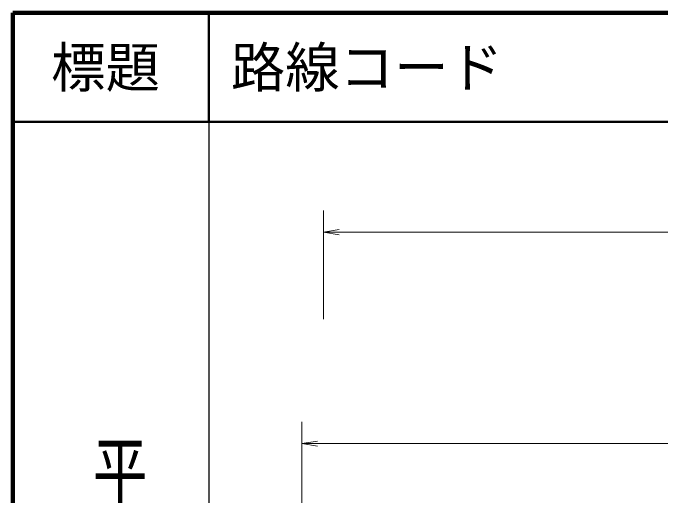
# Model space of a CAD drawing. Units: millimetres, scale not verified. Extents: x 40000 to 680000, y 20000 to 380000.
# Drawn here: x 40000 to 99412, y 335710 to 380000 of the extents above; entities that cross this region are included whole.
import ezdxf
from ezdxf.enums import TextEntityAlignment as Align

# ---------------------------------------------------------------- set-up
doc = ezdxf.new("R2010")
doc.units = ezdxf.units.MM
doc.header["$LTSCALE"] = 1000
for name, color, linetype, lineweight in [('M-STR-STR3', 7, 'Continuous', 13), ('M-TTL', 2, 'Continuous', 140), ('M-TTL-BAND', 7, 'Continuous', 25), ('M-TTL-LINE', 7, 'Continuous', 50)]:
    doc.layers.add(name, color=color, linetype=linetype, lineweight=lineweight)
doc.layers.add('M-TTL-TXT', color=7, linetype='Continuous')
doc.styles.add('@ＭＳ ゴシック', font='')
doc.styles.add('ＭＳ ゴシック', font='')
doc.styles.get('@ＭＳ ゴシック').set_extended_font_data('@MS Gothic')
doc.styles.get('ＭＳ ゴシック').set_extended_font_data('MS Gothic')

# ---------------------------------------------------------------- blocks, each defined once
blk = doc.blocks.new('open_arrow')
at = {"color": 0, "linetype": 'Continuous', "lineweight": -2}
blk.add_lwpolyline([(7.5, 1.25), (0, 0), (7.5, -1.25)], dxfattribs=at)

msp = doc.modelspace()

# ---------------------------------------------------------------- linework, layer by layer
at = {"layer": 'M-STR-STR3'}
for p, q in [((68500, 351855), (68499, 361855)), ((68499, 359855), (532417, 359919)), ((66514, 332435), (66513, 342435)), ((66513, 340435), (179995, 340451))]:
    msp.add_line(p, q, dxfattribs=at)
at = {"layer": 'M-TTL'}
for p, q in [((40000, 380000), (40000, 20000)), ((680000, 380000), (40000, 380000))]:
    msp.add_line(p, q, dxfattribs=at)
at = {"layer": 'M-TTL-BAND'}
msp.add_line((58000, 370000), (58000, 20000), dxfattribs=at)
at = {"layer": 'M-TTL-LINE'}
for p, q in [((58000, 380000), (58000, 370000)), ((40000, 370000), (680000, 370000))]:
    msp.add_line(p, q, dxfattribs=at)

# ---------------------------------------------------------------- block references
at = {"layer": 'M-STR-STR3', "xscale": 193, "yscale": 193}
for p in [(68499, 359855), (66513, 340435)]:
    msp.add_blockref('open_arrow', p, dxfattribs=at)

# ---------------------------------------------------------------- texts
at = {"layer": 'M-TTL-BAND', "style": '@ＭＳ ゴシック', "width": 1.4}
msp.add_text('平  面  図', height=3666, rotation=270, dxfattribs=at).set_placement((49777, 306475), align=Align.MIDDLE_RIGHT)
at = {"layer": 'M-TTL-TXT', "style": 'ＭＳ ゴシック'}
msp.add_text('標題', height=3666, dxfattribs=at).set_placement((48500, 375000), align=Align.MIDDLE_CENTER)
msp.add_text('路線コード', height=3666, dxfattribs=at).set_placement((60000, 375000), align=Align.MIDDLE_LEFT)

doc.saveas('drawing.dxf')
